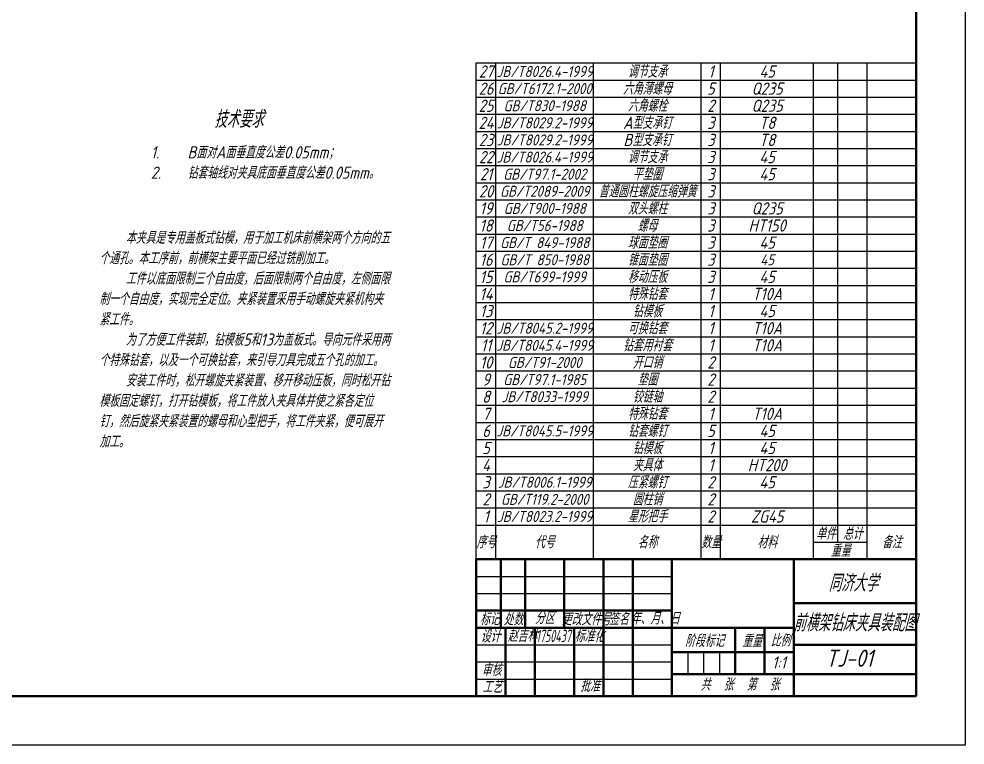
# Model space of a CAD drawing. Header units: millimetres. Extents: x 19 to 860, y 28 to 622.
# Drawn here: x 473 to 860.1, y 27.7 to 324.7 of the extents above; entities that cross this region are included whole.
import ezdxf

# ---------------------------------------------------------------- set-up
doc = ezdxf.new("R2010")
doc.units = ezdxf.units.MM
for name, color, linetype, lineweight in [('尺寸标注', 7, 'Continuous', 25), ('粗实线', 3, 'Continuous', 50), ('细实线', 7, 'Continuous', 25), ('细文本', 7, 'Continuous', 25)]:
    doc.layers.add(name, color=color, linetype=linetype, lineweight=lineweight)
doc.styles.add('长仿宋', font='gbeitc.shx', dxfattribs={"bigfont": 'gbcbig.shx'})

# ---------------------------------------------------------------- blocks, each defined once
blk = doc.blocks.new('*T29')
at = {"layer": '细实线', "color": 0, "linetype": 'ByBlock', "lineweight": 25, "transparency": 16777216}
for p, q in [((0, 203), (180, 203)), ((0, 0), (0, 203)), ((8, 0), (8, 203)), ((48, 0), (48, 203)), ((92, 0), (92, 203)), ((100, 0), (100, 203)), ((138, 0), (138, 203)), ((148, 7), (148, 203)), ((160, 0), (160, 203)), ((180, 0), (180, 203)), ((0, 196), (180, 196)), ((0, 189), (180, 189)), ((0, 182), (180, 182)), ((0, 175), (180, 175)), ((0, 168), (180, 168)), ((0, 161), (180, 161)), ((0, 154), (180, 154)), ((0, 147), (180, 147)), ((0, 140), (180, 140)), ((0, 133), (180, 133)), ((0, 126), (180, 126)), ((0, 119), (180, 119)), ((0, 112), (180, 112)), ((0, 105), (180, 105)), ((0, 98), (180, 98)), ((0, 91), (180, 91)), ((0, 84), (180, 84)), ((0, 77), (180, 77)), ((0, 70), (180, 70)), ((0, 63), (180, 63)), ((0, 56), (180, 56)), ((0, 49), (180, 49)), ((0, 42), (180, 42)), ((0, 35), (180, 35)), ((0, 28), (180, 28)), ((0, 21), (180, 21)), ((0, 14), (180, 14)), ((138, 7), (160, 7)), ((0, 0), (180, 0))]:
    blk.add_line(p, q, dxfattribs=at)
at = {"layer": '细实线', "color": 0, "transparency": 16777216, "attachment_point": 5, "style": '长仿宋'}
for s, insert, char_height, width in [('27', (4, 199.5), 5, 8), ('JB/T8026.4-1999', (28, 199.5), 4.5, 40), ('调节支承', (70, 199.5), 5, 44), ('1', (96, 199.5), 5, 8), ('45', (119, 199.5), 5, 38), ('26', (4, 192.5), 5, 8), ('GB/T6172.1-2000', (28, 192.5), 4.5, 40), ('六角薄螺母', (70, 192.5), 5, 44), ('5', (96, 192.5), 5, 8), ('Q235', (119, 192.5), 5, 38), ('25', (4, 185.5), 5, 8), ('GB/T830-1988', (28, 185.5), 4.5, 40), ('六角螺栓', (70, 185.5), 5, 44), ('2', (96, 185.5), 5, 8), ('Q235', (119, 185.5), 5, 38), ('24', (4, 178.5), 5, 8), ('JB/T8029.2-1999', (28, 178.5), 4.5, 40), ('A型支承钉', (70, 178.5), 5, 44), ('3', (96, 178.5), 5, 8), ('T8', (119, 178.5), 5, 38), ('B型支承钉', (70, 171.5), 5, 44), ('23', (4, 171.5), 5, 8), ('JB/T8029.2-1999', (28, 171.5), 4.5, 40), ('3', (96, 171.5), 5, 8), ('T8', (119, 171.5), 5, 38), ('22', (4, 164.5), 5, 8), ('JB/T8026.4-1999', (28, 164.5), 4.5, 40), ('调节支承', (70, 164.5), 5, 44), ('3', (96, 164.5), 5, 8), ('45', (119, 164.5), 5, 38), ('21', (4, 157.5), 5, 8), ('GB/T97.1-2002', (28, 157.5), 4.5, 40), ('平垫圈', (70, 157.5), 5, 44), ('3', (96, 157.5), 5, 8), ('45', (119, 157.5), 5, 38), ('20', (4, 150.5), 5, 8), ('GB/T2089-2009', (28, 150.5), 4.5, 40), ('普通圆柱螺旋压缩弹簧', (70, 150.5), 5, 44), ('3', (96, 150.5), 5, 8), ('19', (4, 143.5), 5, 8), ('GB/T900-1988', (28, 143.5), 4.5, 40), ('双头螺柱', (70, 143.5), 5, 44), ('3', (96, 143.5), 5, 8), ('Q235', (119, 143.5), 5, 38), ('螺母', (70, 136.5), 5, 44), ('18', (4, 136.5), 5, 8), ('GB/T56-1988', (28, 136.5), 4.5, 40), ('3', (96, 136.5), 5, 8), ('HT150', (119, 136.5), 5, 38), ('17', (4, 129.5), 5, 8), ('GB/T 849-1988', (28, 129.5), 4.5, 40), ('球面垫圈', (70, 129.5), 5, 44), ('3', (96, 129.5), 5, 8), ('45', (119, 129.5), 5, 38), ('16', (4, 122.5), 5, 8), ('GB/T 850-1988', (28, 122.5), 4.5, 40), ('锥面垫圈', (70, 122.5), 5, 44), ('3', (96, 122.5), 5, 8), ('45', (119, 122.5), 4.5, 38), ('15', (4, 115.5), 5, 8), ('GB/T699-1999', (28, 115.5), 4.5, 40), ('移动压板', (70, 115.5), 5, 44), ('3', (96, 115.5), 5, 8), ('45', (119, 115.5), 5, 38), ('14', (4, 108.5), 5, 8), ('特殊钻套', (70, 108.5), 5, 44), ('1', (96, 108.5), 5, 8), ('T10A', (119, 108.5), 5, 38), ('钻模板', (70, 101.5), 5, 44), ('13', (4, 101.5), 5, 8), ('1', (96, 101.5), 5, 8), ('45', (119, 101.5), 5, 38), ('12', (4, 94.5), 5, 8), ('可换钻套', (70, 94.5), 5, 44), ('1', (96, 94.5), 5, 8), ('T10A', (119, 94.5), 5, 38), ('\\A1;JB/T8045.2-1999', (28, 94.5), 4.5, 40), ('11', (4, 87.5), 5, 8), ('\\A1;JB/T8045.4-1999', (28, 87.5), 4.5, 40), ('钻套用衬套', (70, 87.5), 5, 44), ('1', (96, 87.5), 5, 8), ('T10A', (119, 87.5), 5, 38), ('10', (4, 80.5), 5, 8), ('GB/T91-2000', (28, 80.5), 4.5, 40), ('开口销', (70, 80.5), 5, 44), ('2', (96, 80.5), 5, 8), ('9', (4, 73.5), 5, 8), ('GB/T97.1-1985', (28, 73.5), 4.5, 40), ('垫圈', (70, 73.5), 5, 44), ('2', (96, 73.5), 5, 8), ('8', (4, 66.5), 5, 8), ('JB/T8033-1999', (28, 66.5), 4.5, 40), ('铰链轴', (70, 66.5), 5, 44), ('2', (96, 66.5), 5, 8), ('7', (4, 59.5), 5, 8), ('特殊钻套', (70, 59.5), 5, 44), ('1', (96, 59.5), 5, 8), ('T10A', (119, 59.5), 5, 38), ('6', (4, 52.5), 5, 8), ('\\A1;JB/T8045.5-1999', (28, 52.5), 4.5, 40), ('钻套螺钉', (70, 52.5), 5, 44), ('5', (96, 52.5), 5, 8), ('45', (119, 52.5), 5, 38), ('5', (4, 45.5), 5, 8), ('钻模板', (70, 45.5), 5, 44), ('1', (96, 45.5), 5, 8), ('45', (119, 45.5), 5, 38), ('4', (4, 38.5), 5, 8), ('夹具体', (70, 38.5), 5, 44), ('1', (96, 38.5), 5, 8), ('HT200', (119, 38.5), 5, 38), ('3', (4, 31.5), 5, 8), ('JB/T8006.1-1999', (28, 31.5), 4.5, 40), ('压紧螺钉', (70, 31.5), 5, 44), ('2', (96, 31.5), 5, 8), ('45', (119, 31.5), 5, 38), ('圆柱销', (70, 24.5), 5, 44), ('2', (4, 24.5), 5, 8), ('GB/T119.2-2000', (28, 24.5), 4.5, 40), ('2', (96, 24.5), 5, 8), ('1', (4, 17.5), 5, 8), ('JB/T8023.2-1999', (28, 17.5), 4.5, 40), ('星形把手', (70, 17.5), 5, 44), ('2', (96, 17.5), 5, 8), ('ZG45', (119, 17.5), 5, 38), ('单件', (143, 10.5), 5, 10), ('总计', (154, 10.5), 5, 12), ('序号', (4, 7), 5, 8), ('代号', (28, 7), 5, 40), ('名称', (70, 7), 5, 44), ('数量', (96, 7), 5, 8), ('材料', (119, 7), 5, 38), ('备注', (170, 7), 5, 20), ('重量', (149, 3.5), 5, 22)]:
    blk.add_mtext(s, dxfattribs=dict(at, insert=insert, char_height=char_height, width=width))

msp = doc.modelspace()

# ---------------------------------------------------------------- linework, layer by layer
at = {"layer": '粗实线'}
for p, q in [((840.09, 601.744), (840.09, 47.744)), ((660.09, 103.744), (660.09, 47.744)), ((660.09, 103.744), (840.09, 103.744)), ((670.09, 103.744), (670.09, 75.744)), ((680.09, 103.744), (680.09, 75.744)), ((696.09, 103.744), (696.09, 75.744)), ((712.09, 103.744), (712.09, 47.744)), ((724.09, 103.744), (724.09, 47.744)), ((740.09, 103.744), (740.09, 47.744)), ((790.09, 103.744), (790.09, 47.744)), ((790.09, 85.744), (840.09, 85.744)), ((660.09, 82.744), (740.09, 82.744)), ((660.09, 75.744), (790.09, 75.744)), ((672.09, 75.744), (672.09, 47.744)), ((684.09, 75.744), (684.09, 47.744)), ((700.09, 75.744), (700.09, 47.744)), ((766.09, 75.744), (766.09, 56.744)), ((778.09, 75.744), (778.09, 56.744)), ((790.09, 68.744), (840.09, 68.744)), ((740.09, 65.744), (790.09, 65.744)), ((740.09, 56.744), (840.09, 56.744)), ((840.09, 47.744), (39.09, 47.744))]:
    msp.add_line(p, q, dxfattribs=at)
at = {"layer": '细实线'}
for p, q in [((860.09, 621.744), (860.09, 27.744)), ((660.09, 96.744), (740.09, 96.744)), ((660.09, 89.744), (740.09, 89.744)), ((660.09, 68.744), (740.09, 68.744)), ((746.59, 65.744), (746.59, 56.744)), ((753.09, 65.744), (753.09, 56.744)), ((759.59, 65.744), (759.59, 56.744)), ((660.09, 61.744), (740.09, 61.744)), ((660.09, 54.744), (740.09, 54.744)), ((860.09, 27.744), (19.09, 27.744))]:
    msp.add_line(p, q, dxfattribs=at)

# ---------------------------------------------------------------- block references
msp.add_blockref('*T29', (660.09, 103.744))

# ---------------------------------------------------------------- texts
at = {"layer": '尺寸标注', "style": '长仿宋'}
for s, width, heights, insert, char_height, attachment_point in [('技术要求', 20.71009, [0], (562.94, 283.734), 7, 5), ('\\pxi-1,l1,t0.4,3;1.^IB面对A面垂直度公差0.05mm；\\P2.^I钻套轴线对夹具底面垂直度公差0.05mm。', 119.44877, [42.063], (526.918, 272.68), 5, 1), ('    本夹具是专用盖板式钻模，用于加工机床前横架两个方向的五个通孔。本工序前，前横架主要平面已经过铣削加工。\\P    工件以底面限制三个自由度，后面限制两个自由度，左侧面限制一个自由度，实现完全定位。夹紧装置采用手动螺旋夹紧机构夹紧工件。\\P    为了方便工件装卸，钻模板5和13为盖板式。导向元件采用两个特殊钻套，以及一个可换钻套，来引导刀具完成五个孔的加工。\\P    安装工件时，松开螺旋夹紧装置、移开移动压板，同时松开钻模板固定螺钉，打开钻模板，将工件放入夹具体并使之紧各定位钉，然后旋紧夹紧装置的螺母和心型把手，将工件夹紧，便可展开加工。', 119.44877, [81.724], (505.829, 237.757), 5, 1)]:
    msp.add_mtext_dynamic_manual_height_columns(s, width=width, gutter_width=25, heights=heights, dxfattribs=dict(at, insert=insert, char_height=char_height, attachment_point=attachment_point))
at = {"layer": '细文本', "style": '长仿宋'}
for s, height, p in [('同济大学', 7, (804.225, 90.525)), ('标记', 5, (661.591, 76.808)), ('处数', 5, (671.221, 76.675)), ('分区', 5, (684.048, 77.249)), ('更改文件号', 5, (695.038, 76.719)), ('签名', 5, (714.352, 76.808)), ('年、月、日', 5, (723.227, 77.049)), ('前横架钻床夹具装配图', 7, (789.744, 74.247)), ('设计', 5, (661.866, 69.76)), ('赵吉林', 5, (672.913, 69.968)), ('标准化', 5, (700.327, 69.829)), ('比例', 5, (780.507, 68.042)), ('阶段标记', 5, (745.475, 67.881)), ('重量', 5, (768.869, 67.845)), ('TJ-01', 7, (802.977, 59.763)), ('1:1', 5, (781.094, 59.015)), ('审核', 5, (662.271, 55.931)), ('工艺', 5, (662.593, 49.069)), ('批准', 5, (702.607, 49.489)), ('共  张  第  张', 5, (751.829, 50.041))]:
    msp.add_text(s, height=height, dxfattribs=at).set_placement(p)
at = {"layer": '细文本', "style": '长仿宋', "width": 0.7}
msp.add_text('1750437', height=5, dxfattribs=at).set_placement((684.627, 69.886))

doc.saveas('drawing.dxf')
